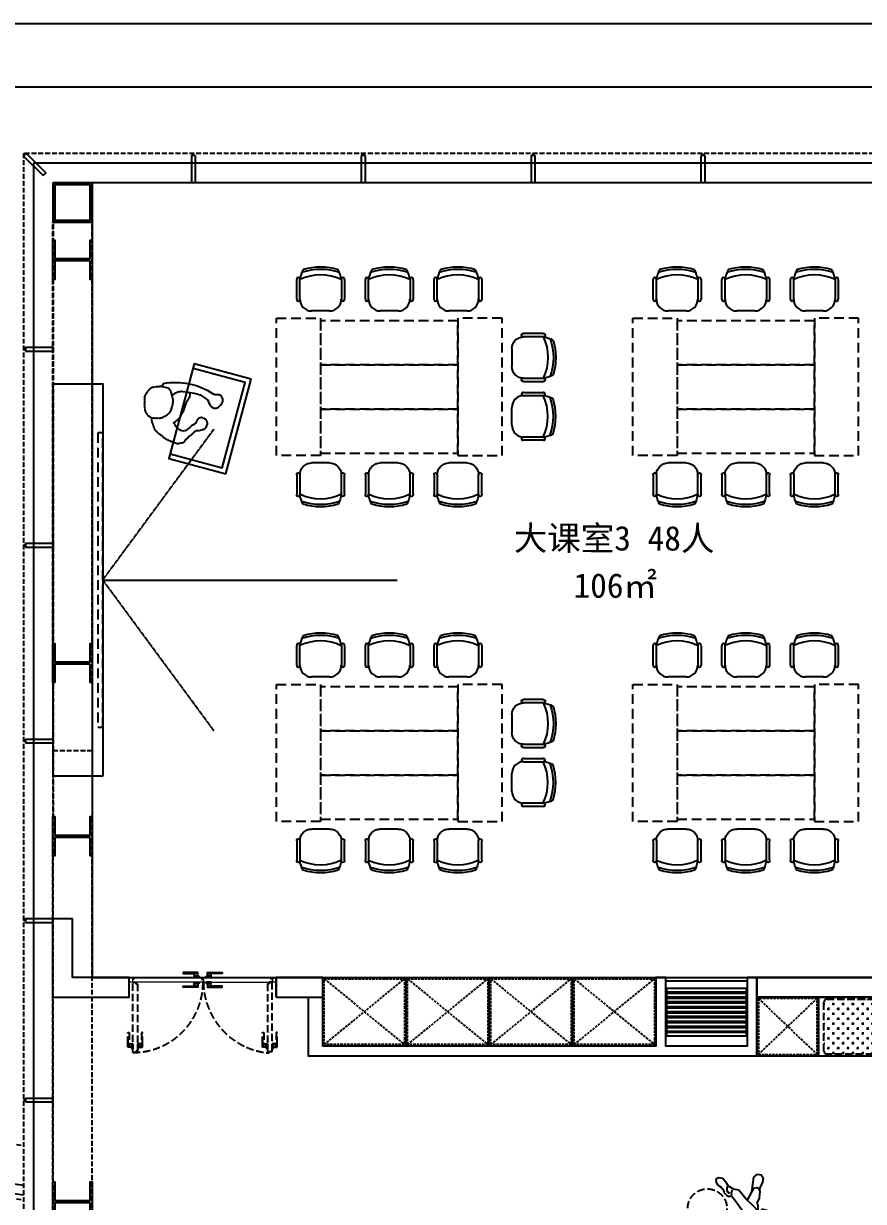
# Model space of a CAD drawing. Header units: millimetres. Extents: x 285006 to 3037698, y -2820855 to 192241.
# Drawn here: x 848456 to 857019, y 110625 to 122633 of the extents above; entities that cross this region are included whole.
import ezdxf
from ezdxf.enums import TextEntityAlignment as Align
from ezdxf.xclip import XClip

# ---------------------------------------------------------------- set-up
doc = ezdxf.new("R2010")
doc.units = ezdxf.units.MM
doc.header["$XCLIPFRAME"] = 2
for name, pattern in [('1#C-6F$0$CONTINOUS', [0]), ('1#C-6F$0$DASHED2', [0.375, 0.25, -0.125]), ('DASH', [0.35, 0.25, -0.1]), ('DASHED', [0.75, 0.5, -0.25])]:
    doc.linetypes.add(name, pattern=pattern)
for name, color, linetype in [('1#C-6F$0$0-XREF', 7, 'Continuous'), ('1#C-6F$0$S-W-BEAMLINE', 4, '1#C-6F$0$DASHED2'), ('4玻璃幕墙', 1, 'Continuous'), ('6铝型材', 8, 'Continuous'), ('___', 4, 'Continuous'), ('__附着_A10-J_KJ_2_B_28F_SEN22M3I_设计区$0$A_WALL_BRIK(砌块墙)', 190, 'Continuous'), ('BS-SHORT CABINET', 30, 'Continuous'), ('DOOR', 60, 'Continuous'), ('DOOR--02', 8, 'Continuous'), ('DS-FINISH', 20, 'Continuous'), ('FF-FIXT--02', 8, 'DASH'), ('FF-FURN', 51, 'Continuous'), ('FF-TEXT', 50, 'Continuous'), ('FF-活动家具', 51, 'Continuous'), ('FF1-固定家具(落地、到顶)', 30, 'Continuous'), ('WALL', 255, 'Continuous'), ('WALL-地台', 8, 'Continuous')]:
    doc.layers.add(name, color=color, linetype=linetype)
doc.layers.add('WALL-1C-6F-1$0$A-WALL-GLAZ', color=142, linetype='Continuous', lineweight=18)
doc.styles.add('DIA', font='')
doc.styles.get('DIA').set_extended_font_data('SimSun')

# ---------------------------------------------------------------- blocks, each defined once
blk = doc.blocks.new('WALL-1C-6F-1$0$mullion_____')
at = {"layer": '6铝型材'}
for p, q in [((-36798, -1713), (-36798, -1433)), ((-36798, -1433), (-36758, -1433)), ((-36758, -1713), (-36758, -1433)), ((-36798, -1713), (-36758, -1713)), ((-36778, -1713), (-36778, -1733))]:
    blk.add_line(p, q, dxfattribs=at)
blk = doc.blocks.new('WALL-1C-6F-1')
at = {"layer": '4玻璃幕墙'}
for p, q in [((98388635, 18822923), (98374985, 18822923)), ((98374985, 18822923), (98374985, 18796566))]:
    blk.add_line(p, q, dxfattribs=at)
for points in [[(98353235, 18815548), (98374885, 18812505)], [(98353235, 18815447), (98374885, 18812404)]]:
    blk.add_lwpolyline(points, dxfattribs=at)
at = {"layer": 'WALL-地台', "linetype": 'DASH', "ltscale": 200}
for p, q in [((98388735, 18823023), (98374885, 18823023)), ((98374885, 18823023), (98374885, 18796546)), ((98388435, 18822723), (98375185, 18822723)), ((98375185, 18822723), (98375185, 18796566))]:
    blk.add_line(p, q, dxfattribs=at)
for points in [[(98353235, 18815952), (98374885, 18812909)], [(98353235, 18815396), (98374885, 18812354)]]:
    blk.add_lwpolyline(points, dxfattribs=at)
at = {"layer": 'WALL-1C-6F-1$0$A-WALL-GLAZ', "lineweight": -3}
for p, rotation in [((98350105, 18795791), 224.9999997527846), ((98339838, 18821289), 180.0000003973278), ((98341569, 18821289), 180.0000003973278), ((98343301, 18821289), 180.0000003973278), ((98345032, 18821289), 180.0000003973278), ((98376618, 18784248), 269.9999995734953), ((98376618, 18782251), 269.9999995734953), ((98376618, 18780254), 269.9999995734953), ((98376618, 18778424), 269.9999995734953), ((98376618, 18776594), 269.9999995734953)]:
    blk.add_blockref('WALL-1C-6F-1$0$mullion_____', p, dxfattribs=dict(at, rotation=rotation))
blk = doc.blocks.new('A$C64783269')
at = {"layer": 'FF-活动家具'}
for p, q in [((1, 151), (1, 400)), ((41, 151), (41, 400)), ((570, 399), (570, 150)), ((610, 399), (610, 150)), ((419, 0), (191, 0))]:
    blk.add_line(p, q, dxfattribs=at)
for centre, radius, start, end in [((461, 332), 426, 152.8506, 170.8394), ((305, -144), 604, 64.0229, 115.9163), ((305, -200), 730, 70.8382, 109.1021), ((305, -192), 752, 72.7146, 107.2107), ((149, 332), 426, 9.0894, 27.0688), ((21, 405), 20.8, 344.5058, 195.4229), ((590, 405), 20.8, 344.5058, 195.4229), ((21, 145), 20.8, 164.5058, 15.4229), ((191, 150), 150, 179.9644, 269.9644), ((419, 150), 150, 269.9644, 359.9644), ((590, 145), 20.8, 164.5058, 15.4229)]:
    blk.add_arc(centre, radius, start, end, dxfattribs=at)
blk = doc.blocks.new('1#C-6F$0$A$C346419F8')
at = {"layer": '1#C-6F$0$S-W-BEAMLINE', "color": 6, "linetype": '1#C-6F$0$CONTINOUS'}
for points in [[(0, 400), (0, 0), (400, 0), (400, 400)], [(20, 380), (20, 20), (380, 20), (380, 380)]]:
    blk.add_lwpolyline(points, close=True, dxfattribs=at)
blk = doc.blocks.new('1#C-6F$0$A$C13D20D7F')
at = {"layer": '1#C-6F$0$S-W-BEAMLINE', "color": 6, "linetype": '1#C-6F$0$CONTINOUS'}
blk.add_lwpolyline([(380, 200), (20, 200), (20, 13), (0, 13), (0, 413), (20, 413), (20, 225), (380, 225), (380, 413), (400, 413), (400, 13), (380, 13)], close=True, dxfattribs=at)
blk = doc.blocks.new('dfgdergherhre')
at = {"layer": 'WALL-地台', "linetype": 'DASH', "ltscale": 200}
for p, q in [((3268329, 4622650, 0), (3268329, 4627346, 0)), ((3268729, 4622650, 0), (3268729, 4627346, 0)), ((3268329, 4622650, 0), (3268329, 4621284, 0)), ((3268729, 4622650, 0), (3268729, 4621284, 0)), ((3268729, 4621955, 0), (3268329, 4621955, 0)), ((3268329, 4617160, 0), (3268329, 4621284, 0)), ((3268729, 4617160, 0), (3268729, 4621284, 0))]:
    blk.add_line(p, q, dxfattribs=at)
at = {"layer": '1#C-6F$0$0-XREF', "ltscale": 1.5, "rotation": 359.999308722076}
for name, p in [('1#C-6F$0$A$C346419F8', (3268329, 4627346, 0)), ('1#C-6F$0$A$C13D20D7F', (3268329, 4626749, 0)), ('1#C-6F$0$A$C13D20D7F', (3268329, 4622638, 0)), ('1#C-6F$0$A$C13D20D7F', (3268329, 4620872, 0)), ('1#C-6F$0$A$C13D20D7F', (3268329, 4617147, 0))]:
    blk.add_blockref(name, p, dxfattribs=at)
blk = doc.blocks.new('*U477')
at = {"layer": 'DOOR', "linetype": 'Continuous', "lineweight": 0, "ltscale": 1000}
for points in [[(-758, 17), (-758, 50), (-1461, 50), (-1461, 50), (-1461, 50), (-1461, 50), (-1461, 50), (-1461, 50), (-1461, 50), (-1461, 50), (-1461, 50), (-1461, 50), (-1461, 50), (-1461, 50), (-1461, 50), (-1461, 50), (-1461, 50), (-1462, 50), (-1462, 18), (-1447, 18), (-1447, 0), (-1446, 0), (-1446, 0), (-1446, 0), (-1446, 0), (-742, 0), (-742, 17)], [(-755, 20), (-755, 50), (-39, 50), (-39, 50), (-39, 50), (-39, 50), (-39, 50), (-39, 50), (-39, 50), (-39, 50), (-39, 50), (-39, 50), (-39, 50), (-39, 50), (-39, 50), (-39, 50), (-39, 50), (-38, 50), (-38, 18), (-53, 18), (-53, 0), (-54, 0), (-54, 0), (-54, 0), (-54, 0), (-739, 0), (-739, 20), (-755, 20)]]:
    blk.add_lwpolyline(points, close=True, dxfattribs=at)
at = {"layer": 'DOOR--02', "linetype": 'DASH', "ltscale": 300}
for p, q in [((-1509, 676), (-1509, 562)), ((-1363, 676), (-1363, 562)), ((-136, 676), (-136, 562)), ((10, 676), (10, 562))]:
    blk.add_line(p, q, dxfattribs=at)
at = {"layer": 'DOOR--02'}
for p, q in [((-835, 98), (-949, 98)), ((-665, 98), (-551, 98)), ((-835, -48), (-949, -48)), ((-665, -48), (-551, -48))]:
    blk.add_line(p, q, dxfattribs=at)
at = {"layer": 'DOOR--02', "linetype": 'DASH', "ltscale": 300}
for points in [[(-1461, 676), (-1461, 727), (-1471, 726), (-1471, 676), (-1461, 676)], [(-1411, 676), (-1411, 727), (-1401, 726), (-1401, 676), (-1411, 676)], [(-88, 676), (-88, 727), (-98, 726), (-98, 676), (-88, 676)], [(-38, 676), (-38, 727), (-28, 726), (-28, 676), (-38, 676)], [(-1473, 677), (-1473, 712), (-1511, 712), (-1511, 669)], [(-1511, 712), (-1499, 702), (-1499, 676)], [(-1511, 676), (-1511, 562), (-1499, 562), (-1499, 676)], [(-1501, 676), (-1511, 676)], [(-1501, 676), (-1473, 676), (-1473, 676)], [(-1471, 710), (-1461, 710)], [(-1471, 693), (-1461, 693)], [(-1401, 710), (-1411, 710)], [(-1401, 693), (-1411, 693)], [(-1399, 677), (-1399, 712), (-1361, 712), (-1361, 669)], [(-1371, 676), (-1399, 676), (-1399, 676)], [(-1361, 712), (-1373, 702), (-1373, 676)], [(-1361, 676), (-1361, 562), (-1373, 562), (-1373, 676)], [(-1371, 676), (-1361, 676)], [(-100, 677), (-100, 712), (-138, 712), (-138, 669)], [(-138, 712), (-126, 702), (-126, 676)], [(-138, 676), (-138, 562), (-126, 562), (-126, 676)], [(-128, 676), (-138, 676)], [(-128, 676), (-100, 676), (-100, 676)], [(-98, 710), (-88, 710)], [(-98, 693), (-88, 693)], [(-28, 710), (-38, 710)], [(-28, 693), (-38, 693)], [(-26, 677), (-26, 712), (12, 712), (12, 669)], [(2, 676), (-26, 676), (-26, 676)], [(12, 712), (0, 702), (0, 676)], [(12, 676), (12, 562), (0, 562), (0, 676)], [(2, 676), (12, 676)]]:
    blk.add_lwpolyline(points, dxfattribs=at)
for points in [[(-1428, 755), (-1461, 755), (-1461, 51), (-1461, 51), (-1461, 51), (-1461, 51), (-1461, 51), (-1461, 51), (-1461, 51), (-1461, 51), (-1461, 51), (-1461, 51), (-1461, 51), (-1461, 51), (-1461, 51), (-1461, 51), (-1461, 51), (-1461, 50), (-1429, 50), (-1429, 65), (-1411, 65), (-1411, 66), (-1411, 66), (-1411, 66), (-1411, 66), (-1411, 770), (-1428, 770)], [(-68, 766), (-38, 766), (-38, 51), (-38, 51), (-38, 51), (-38, 51), (-38, 51), (-38, 51), (-38, 51), (-38, 51), (-38, 51), (-38, 51), (-38, 51), (-38, 51), (-38, 51), (-38, 51), (-38, 51), (-38, 50), (-70, 50), (-70, 65), (-88, 65), (-88, 66), (-88, 66), (-88, 66), (-88, 66), (-88, 751), (-68, 751), (-68, 766)], [(-1473, 711), (-1473, 677), (-1471, 677), (-1471, 711)], [(-1399, 711), (-1399, 677), (-1401, 677), (-1401, 711)], [(-100, 711), (-100, 677), (-98, 677), (-98, 711)], [(-26, 711), (-26, 677), (-28, 677), (-28, 711)]]:
    blk.add_lwpolyline(points, close=True, dxfattribs=at)
at = {"layer": 'DOOR--02'}
for points in [[(-835, 100), (-949, 100), (-949, 88), (-835, 88)], [(-834, 62), (-800, 62), (-800, 100), (-843, 100)], [(-836, 50), (-785, 50), (-785, 60), (-836, 60), (-836, 50)], [(-835, 90), (-835, 100)], [(-800, 100), (-809, 88), (-835, 88)], [(-835, 90), (-835, 62), (-835, 62)], [(-819, 60), (-819, 50)], [(-802, 60), (-802, 50)], [(-664, 50), (-715, 50), (-715, 60), (-664, 60), (-664, 50)], [(-666, 62), (-700, 62), (-700, 100), (-657, 100)], [(-700, 100), (-691, 88), (-665, 88)], [(-698, 60), (-698, 50)], [(-681, 60), (-681, 50)], [(-665, 100), (-551, 100), (-551, 88), (-665, 88)], [(-665, 90), (-665, 100)], [(-665, 90), (-665, 62), (-665, 62)], [(-835, -50), (-949, -50), (-949, -38), (-835, -38)], [(-834, -12), (-800, -12), (-800, -50), (-843, -50)], [(-836, 0), (-785, 0), (-785, -10), (-836, -10), (-836, 0)], [(-835, -40), (-835, -12), (-835, -12)], [(-800, -50), (-809, -38), (-835, -38)], [(-835, -40), (-835, -50)], [(-819, -10), (-819, 0)], [(-802, -10), (-802, 0)], [(-664, 0), (-715, 0), (-715, -10), (-664, -10), (-664, 0)], [(-666, -12), (-700, -12), (-700, -50), (-657, -50)], [(-700, -50), (-691, -38), (-665, -38)], [(-698, -10), (-698, 0)], [(-681, -10), (-681, 0)], [(-665, -40), (-665, -12), (-665, -12)], [(-665, -50), (-551, -50), (-551, -38), (-665, -38)], [(-665, -40), (-665, -50)]]:
    blk.add_lwpolyline(points, dxfattribs=at)
for points in [[(-800, 62), (-835, 62), (-835, 60), (-800, 60)], [(-700, 62), (-665, 62), (-665, 60), (-700, 60)], [(-800, -12), (-835, -12), (-835, -10), (-800, -10)], [(-700, -12), (-665, -12), (-665, -10), (-700, -10)]]:
    blk.add_lwpolyline(points, close=True, dxfattribs=at)
at = {"layer": 'DOOR--02', "linetype": 'DASH', "ltscale": 300}
for centre, radius, start, end in [((-1494, 38), 736, 0.9237, 83.5121), ((-39, 50), 716, 89.9199, 182.4029)]:
    blk.add_arc(centre, radius, start, end, dxfattribs=at)
at = {"layer": 'DS-FINISH', "linetype": 'Continuous', "lineweight": 0, "ltscale": 1000}
for points in [[(-1500, 50), (-1465, 50), (-1465, 15), (-1450, 15), (-1450, 0), (-1500, 0), (-1500, 50)], [(-35, 50), (0, 50), (0, 0), (-50, 0), (-50, 15), (-35, 15), (-35, 50), (0, 50)]]:
    blk.add_lwpolyline(points, dxfattribs=at)
blk = doc.blocks.new('A$C2ABA4370')
at = {"color": 8}
blk.add_wipeout([(671, 1032), (702, 979), (717, 925), (736, 785), (733, 736), (758, 678), (749, 668), (777, 596), (798, 536), (780, 523), (776, 513), (764, 505), (757, 489), (752, 482), (736, 501), (723, 496), (698, 596), (689, 592), (675, 557), (667, 557), (662, 570), (664, 632), (693, 658), (680, 676), (650, 806), (621, 897), (590, 896), (575, 874), (600, 565), (610, 492), (640, 423), (736, 287), (774, 242), (796, 252), (829, 237), (860, 203), (855, 190), (889, 146), (928, 122), (943, 94), (949, 57), (914, 40), (870, 51), (822, 107), (804, 136), (749, 171), (686, 183), (603, 283), (590, 295), (539, 199), (517, 34), (476, 0), (433, 8), (411, 41), (421, 90), (446, 149), (456, 182), (449, 198), (457, 272), (483, 329), (471, 350), (471, 416), (457, 431), (300, 666), (261, 726), (243, 760), (259, 772), (244, 777), (192, 807), (175, 801), (242, 619), (256, 596), (258, 579), (279, 567), (297, 550), (287, 536), (303, 524), (322, 505), (330, 493), (349, 472), (393, 438), (418, 423), (406, 420), (430, 407), (427, 397), (353, 421), (283, 465), (251, 509), (239, 507), (207, 533), (166, 560), (103, 626), (18, 700), (0, 748), (12, 788), (67, 880), (121, 959), (172, 1013), (224, 1057), (275, 1086), (366, 1120), (421, 1120), (485, 1103), (551, 1071), (592, 1075), (623, 1064)], dxfattribs=at)
for p, q in [((275, 1086), (224, 1057)), ((299, 1086), (261, 1062)), ((366, 1120), (275, 1086)), ((337, 1095), (299, 1086)), ((376, 1090), (337, 1095)), ((421, 1120), (366, 1120)), ((401, 1069), (376, 1090)), ((414, 1051), (401, 1069)), ((485, 1103), (421, 1120)), ((551, 1071), (485, 1103)), ((592, 1075), (551, 1071)), ((623, 1064), (592, 1075)), ((121, 959), (67, 880)), ((172, 1013), (121, 959)), ((224, 1057), (172, 1013)), ((261, 1062), (240, 1032)), ((240, 1032), (244, 991)), ((248, 977), (243, 975)), ((243, 975), (260, 942)), ((244, 991), (248, 977)), ((260, 942), (279, 905)), ((424, 1047), (414, 1051)), ((437, 918), (416, 945)), ((416, 945), (424, 912)), ((431, 1013), (424, 1047)), ((452, 954), (431, 1013)), ((450, 939), (437, 918)), ((450, 908), (452, 954)), ((671, 1032), (623, 1064)), ((702, 979), (671, 1032)), ((717, 925), (702, 979)), ((67, 880), (12, 788)), ((159, 796), (192, 807)), ((175, 801), (242, 619)), ((192, 807), (244, 777)), ((279, 905), (304, 871)), ((322, 877), (300, 888)), ((304, 871), (326, 851)), ((356, 872), (322, 877)), ((326, 851), (353, 845)), ((364, 854), (342, 855)), ((353, 845), (379, 850)), ((390, 880), (356, 872)), ((379, 850), (399, 836)), ((395, 728), (382, 838)), ((411, 893), (390, 880)), ((399, 836), (409, 842)), ((409, 842), (410, 866)), ((410, 866), (432, 881)), ((424, 912), (411, 893)), ((436, 895), (411, 875)), ((421, 869), (444, 828)), ((432, 881), (450, 908)), ((444, 828), (473, 793)), ((504, 838), (480, 807)), ((513, 871), (504, 838)), ((535, 876), (513, 871)), ((521, 793), (532, 816)), ((570, 880), (535, 876)), ((575, 874), (590, 896)), ((600, 565), (575, 874)), ((590, 896), (621, 897)), ((621, 897), (650, 806)), ((650, 806), (680, 676)), ((736, 785), (717, 925)), ((12, 788), (0, 748)), ((0, 748), (18, 700)), ((18, 700), (103, 626)), ((126, 731), (133, 771)), ((167, 698), (126, 731)), ((133, 771), (159, 796)), ((232, 634), (167, 698)), ((259, 772), (243, 760)), ((243, 760), (261, 726)), ((244, 777), (259, 772)), ((263, 753), (261, 763)), ((261, 726), (300, 666)), ((295, 738), (263, 753)), ((343, 726), (295, 738)), ((370, 701), (321, 704)), ((387, 746), (343, 726)), ((390, 720), (370, 701)), ((407, 706), (395, 728)), ((469, 722), (407, 706)), ((499, 770), (469, 722)), ((473, 793), (487, 791)), ((512, 646), (473, 719)), ((482, 747), (515, 750)), ((487, 791), (499, 770)), ((503, 777), (521, 793)), ((680, 676), (693, 658)), ((690, 676), (708, 689)), ((708, 689), (750, 682)), ((733, 736), (736, 785)), ((758, 678), (733, 736)), ((749, 668), (758, 678)), ((777, 596), (749, 668)), ((103, 626), (166, 560)), ((166, 560), (207, 533)), ((256, 596), (232, 634)), ((246, 534), (260, 550)), ((258, 579), (256, 596)), ((279, 567), (258, 579)), ((260, 550), (283, 552)), ((297, 550), (279, 567)), ((287, 536), (297, 550)), ((303, 524), (287, 536)), ((300, 666), (457, 431)), ((566, 558), (512, 646)), ((610, 487), (566, 558)), ((610, 492), (600, 565)), ((664, 632), (662, 570)), ((662, 570), (667, 557)), ((693, 658), (664, 632)), ((667, 557), (675, 557)), ((675, 557), (689, 592)), ((689, 592), (698, 596)), ((698, 596), (723, 496)), ((798, 536), (777, 596)), ((780, 523), (798, 536)), ((207, 533), (239, 507)), ((239, 507), (251, 509)), ((247, 513), (246, 534)), ((251, 509), (283, 465)), ((297, 496), (279, 496)), ((283, 465), (353, 421)), ((314, 485), (297, 496)), ((322, 505), (303, 524)), ((325, 480), (314, 485)), ((330, 493), (322, 505)), ((329, 489), (325, 480)), ((349, 472), (330, 493)), ((393, 438), (349, 472)), ((353, 421), (427, 397)), ((418, 423), (393, 438)), ((406, 420), (418, 423)), ((430, 407), (406, 420)), ((427, 397), (430, 407)), ((457, 431), (533, 353)), ((471, 350), (471, 416)), ((640, 423), (610, 492)), ((736, 287), (640, 423)), ((723, 496), (736, 501)), ((736, 501), (752, 482)), ((752, 482), (757, 489)), ((757, 489), (764, 505)), ((764, 505), (776, 513)), ((776, 513), (780, 523)), ((449, 198), (457, 272)), ((457, 272), (483, 329)), ((483, 329), (471, 350)), ((533, 353), (603, 283)), ((590, 295), (537, 196)), ((603, 283), (686, 183)), ((774, 242), (736, 287)), ((421, 90), (446, 149)), ((446, 149), (456, 182)), ((466, 160), (449, 198)), ((485, 152), (466, 160)), ((513, 154), (485, 152)), ((537, 196), (513, 154)), ((539, 199), (517, 34)), ((686, 183), (749, 171)), ((749, 171), (804, 136)), ((763, 182), (774, 211)), ((774, 211), (772, 234)), ((796, 252), (774, 242)), ((811, 205), (793, 216)), ((829, 237), (796, 252)), ((804, 136), (822, 107)), ((822, 186), (811, 205)), ((811, 126), (825, 156)), ((825, 156), (822, 186)), ((860, 203), (829, 237)), ((855, 190), (860, 203)), ((889, 146), (855, 190)), ((928, 122), (889, 146)), ((411, 41), (421, 90)), ((433, 8), (411, 41)), ((476, 0), (433, 8)), ((517, 34), (476, 0)), ((822, 107), (870, 51)), ((870, 51), (913, 40)), ((914, 40), (949, 57)), ((943, 94), (928, 122)), ((949, 57), (943, 94))]:
    blk.add_line(p, q, dxfattribs=at)
blk = doc.blocks.new('A$C1C14294A')
at = {"layer": 'FF-活动家具', "color": 8}
for p, q in [((300, 597), (305, 602)), ((305, 602), (310, 604)), ((310, 604), (316, 604)), ((316, 604), (318, 606)), ((318, 606), (326, 608)), ((326, 608), (332, 611)), ((332, 611), (337, 610)), ((337, 610), (340, 613)), ((340, 613), (348, 613)), ((348, 613), (353, 615)), ((353, 615), (364, 614)), ((364, 614), (366, 617)), ((366, 617), (390, 616)), ((390, 616), (393, 618)), ((393, 618), (429, 616)), ((429, 616), (430, 619)), ((430, 619), (435, 621)), ((435, 621), (474, 619)), ((474, 619), (474, 616)), ((474, 616), (477, 616)), ((477, 616), (477, 614)), ((477, 614), (479, 613)), ((479, 613), (482, 611)), ((482, 611), (484, 611)), ((484, 611), (487, 608)), ((487, 608), (489, 608)), ((489, 608), (492, 605)), ((492, 605), (500, 604)), ((500, 604), (502, 602)), ((502, 602), (505, 599)), ((141, 481), (144, 484)), ((141, 479), (141, 481)), ((144, 484), (146, 486)), ((146, 486), (147, 489)), ((147, 489), (149, 494)), ((149, 494), (152, 497)), ((152, 497), (155, 499)), ((155, 502), (158, 502)), ((155, 499), (155, 502)), ((158, 502), (158, 508)), ((158, 504), (161, 507)), ((158, 502), (158, 504)), ((161, 507), (164, 512)), ((164, 512), (166, 514)), ((166, 514), (169, 517)), ((169, 517), (172, 522)), ((172, 522), (175, 527)), ((175, 527), (178, 529)), ((178, 529), (181, 535)), ((181, 535), (183, 537)), ((183, 537), (186, 540)), ((186, 540), (189, 542)), ((189, 542), (192, 545)), ((192, 545), (194, 547)), ((194, 547), (195, 550)), ((195, 550), (197, 550)), ((197, 550), (200, 552)), ((200, 555), (208, 562)), ((200, 552), (200, 555)), ((208, 562), (211, 565)), ((211, 565), (214, 564)), ((214, 564), (216, 567)), ((216, 567), (219, 567)), ((219, 567), (222, 569)), ((222, 569), (224, 569)), ((224, 569), (227, 572)), ((227, 572), (238, 576)), ((238, 576), (241, 579)), ((241, 579), (246, 581)), ((246, 581), (251, 581)), ((251, 581), (262, 586)), ((262, 586), (267, 585)), ((267, 585), (273, 588)), ((273, 588), (278, 590)), ((278, 590), (284, 592)), ((284, 592), (289, 595)), ((289, 595), (292, 594)), ((292, 594), (300, 597)), ((443, 481), (440, 479)), ((454, 481), (443, 481)), ((456, 483), (454, 481)), ((488, 481), (456, 483)), ((488, 479), (488, 481)), ((505, 599), (510, 599)), ((510, 599), (510, 596)), ((510, 596), (512, 596)), ((512, 596), (518, 593)), ((518, 593), (520, 590)), ((520, 590), (522, 585)), ((522, 585), (525, 582)), ((525, 582), (525, 579)), ((525, 579), (527, 577)), ((527, 577), (530, 574)), ((530, 574), (532, 571)), ((532, 571), (532, 563)), ((532, 563), (534, 563)), ((534, 563), (534, 555)), ((534, 555), (537, 555)), ((537, 555), (536, 550)), ((536, 550), (539, 547)), ((539, 547), (539, 546)), ((539, 546), (541, 543)), ((541, 543), (543, 541)), ((543, 541), (543, 539)), ((543, 539), (545, 535)), ((545, 535), (548, 531)), ((548, 531), (548, 528)), ((548, 528), (551, 525)), ((551, 525), (553, 523)), ((553, 523), (553, 520)), ((553, 520), (556, 517)), ((556, 517), (558, 512)), ((558, 512), (558, 510)), ((558, 510), (560, 506)), ((560, 506), (563, 504)), ((563, 504), (565, 502)), ((565, 502), (565, 500)), ((565, 500), (567, 500)), ((567, 500), (567, 498)), ((567, 498), (569, 498)), ((569, 498), (569, 496)), ((569, 496), (571, 496)), ((571, 496), (570, 494)), ((570, 494), (572, 492)), ((572, 492), (574, 490)), ((574, 490), (574, 489)), ((574, 489), (576, 489)), ((576, 489), (576, 487)), ((576, 487), (577, 487)), ((577, 487), (577, 485)), ((577, 485), (579, 483)), ((579, 483), (581, 481)), ((581, 481), (583, 479)), ((24, 359), (27, 361)), ((27, 369), (30, 372)), ((27, 361), (27, 369)), ((30, 372), (33, 377)), ((33, 377), (36, 382)), ((36, 387), (39, 390)), ((36, 382), (36, 387)), ((39, 392), (42, 395)), ((39, 390), (39, 392)), ((42, 397), (45, 400)), ((42, 395), (42, 397)), ((45, 400), (50, 410)), ((50, 410), (53, 412)), ((53, 412), (56, 418)), ((56, 418), (61, 420)), ((61, 420), (62, 423)), ((62, 423), (64, 425)), ((64, 425), (67, 425)), ((67, 427), (70, 427)), ((67, 425), (67, 427)), ((70, 427), (72, 430)), ((72, 430), (78, 435)), ((78, 435), (81, 440)), ((81, 440), (84, 440)), ((84, 442), (89, 442)), ((84, 440), (84, 442)), ((89, 445), (94, 444)), ((89, 442), (89, 445)), ((94, 444), (97, 447)), ((97, 447), (105, 447)), ((105, 447), (108, 449)), ((108, 449), (113, 449)), ((113, 449), (116, 451)), ((116, 451), (124, 451)), ((124, 451), (126, 453)), ((126, 453), (145, 452)), ((131, 450), (132, 458)), ((132, 458), (135, 461)), ((135, 463), (138, 468)), ((135, 461), (135, 463)), ((138, 476), (141, 479)), ((138, 468), (138, 476)), ((145, 452), (147, 450)), ((147, 450), (160, 449)), ((160, 449), (163, 446)), ((163, 446), (168, 446)), ((168, 446), (170, 443)), ((170, 443), (178, 443)), ((178, 443), (181, 440)), ((181, 440), (189, 439)), ((189, 439), (191, 437)), ((191, 437), (199, 436)), ((199, 436), (204, 433)), ((204, 433), (212, 433)), ((212, 433), (214, 430)), ((214, 430), (220, 427)), ((220, 427), (222, 427)), ((222, 427), (222, 425)), ((222, 425), (227, 424)), ((227, 424), (230, 421)), ((230, 421), (232, 419)), ((232, 419), (235, 416)), ((235, 416), (237, 416)), ((237, 416), (237, 413)), ((237, 413), (240, 413)), ((240, 413), (242, 410)), ((242, 410), (245, 408)), ((245, 408), (247, 405)), ((247, 405), (247, 402)), ((247, 402), (250, 402)), ((250, 402), (252, 399)), ((252, 399), (257, 396)), ((257, 396), (260, 396)), ((260, 396), (262, 393)), ((262, 393), (265, 391)), ((265, 391), (267, 385)), ((267, 385), (270, 382)), ((270, 382), (275, 380)), ((275, 380), (275, 374)), ((275, 374), (277, 372)), ((277, 372), (280, 369)), ((280, 369), (279, 366)), ((279, 366), (282, 363)), ((282, 363), (284, 358)), ((367, 433), (364, 430)), ((364, 430), (367, 425)), ((370, 432), (367, 433)), ((367, 425), (374, 416)), ((370, 435), (370, 432)), ((372, 435), (370, 435)), ((375, 437), (372, 435)), ((374, 416), (379, 408)), ((378, 440), (375, 437)), ((381, 442), (378, 440)), ((379, 408), (381, 405)), ((383, 442), (381, 442)), ((381, 405), (384, 405)), ((383, 445), (383, 442)), ((386, 445), (383, 445)), ((384, 405), (384, 403)), ((384, 403), (386, 397)), ((392, 452), (386, 447)), ((386, 447), (386, 445)), ((386, 397), (391, 389)), ((391, 389), (396, 384)), ((395, 457), (392, 452)), ((397, 460), (395, 457)), ((396, 384), (398, 376)), ((400, 460), (397, 460)), ((398, 376), (398, 373)), ((398, 373), (400, 368)), ((405, 462), (400, 460)), ((400, 368), (405, 365)), ((411, 467), (405, 462)), ((405, 365), (405, 360)), ((416, 469), (411, 467)), ((419, 472), (416, 469)), ((424, 474), (419, 472)), ((427, 474), (424, 474)), ((430, 477), (427, 474)), ((435, 479), (430, 477)), ((440, 479), (435, 479)), ((490, 479), (488, 479)), ((493, 476), (490, 479)), ((496, 476), (493, 476)), ((495, 473), (496, 476)), ((498, 473), (495, 473)), ((503, 470), (498, 473)), ((508, 465), (503, 470)), ((508, 462), (508, 465)), ((510, 459), (508, 462)), ((513, 459), (510, 459)), ((513, 456), (513, 459)), ((516, 456), (513, 456)), ((518, 453), (516, 456)), ((520, 448), (518, 453)), ((523, 445), (520, 448)), ((523, 443), (523, 445)), ((525, 443), (523, 443)), ((528, 437), (525, 443)), ((530, 434), (528, 437)), ((530, 432), (530, 434)), ((535, 426), (530, 432)), ((537, 424), (535, 426)), ((537, 421), (537, 424)), ((540, 416), (537, 421)), ((540, 413), (540, 416)), ((540, 412), (540, 413)), ((540, 412), (545, 404)), ((545, 402), (545, 404)), ((547, 402), (545, 402)), ((547, 398), (547, 402)), ((549, 398), (547, 398)), ((548, 396), (549, 398)), ((550, 396), (548, 396)), ((552, 394), (550, 396)), ((554, 392), (552, 394)), ((556, 392), (554, 392)), ((556, 390), (556, 392)), ((557, 390), (556, 390)), ((559, 388), (557, 390)), ((559, 388), (564, 383)), ((564, 380), (564, 383)), ((567, 380), (564, 380)), ((569, 377), (567, 380)), ((573, 375), (569, 377)), ((573, 373), (573, 375)), ((575, 373), (573, 373)), ((575, 369), (575, 373)), ((577, 367), (575, 369)), ((576, 361), (577, 367)), ((578, 361), (576, 361)), ((578, 348), (578, 361)), ((583, 479), (582, 475)), ((582, 475), (584, 473)), ((584, 473), (584, 471)), ((584, 471), (586, 469)), ((586, 469), (588, 467)), ((588, 467), (588, 465)), ((588, 465), (589, 463)), ((589, 463), (591, 461)), ((591, 461), (591, 458)), ((591, 458), (593, 456)), ((593, 456), (592, 452)), ((592, 452), (594, 450)), ((594, 450), (596, 448)), ((596, 448), (596, 446)), ((596, 446), (598, 446)), ((598, 446), (598, 444)), ((598, 444), (599, 442)), ((599, 442), (601, 440)), ((601, 440), (601, 439)), ((601, 439), (603, 437)), ((603, 437), (606, 434)), ((606, 434), (608, 433)), ((608, 433), (610, 432)), ((610, 432), (614, 430)), ((614, 430), (619, 430)), ((619, 430), (621, 428)), ((621, 428), (627, 428)), ((627, 428), (628, 426)), ((628, 426), (632, 426)), ((632, 426), (634, 424)), ((634, 424), (636, 424)), ((636, 424), (638, 422)), ((638, 422), (639, 420)), ((639, 420), (641, 420)), ((641, 420), (643, 418)), ((643, 418), (645, 417)), ((645, 417), (647, 416)), ((647, 416), (648, 415)), ((648, 415), (650, 413)), ((650, 413), (652, 411)), ((652, 411), (654, 411)), ((654, 411), (656, 409)), ((656, 409), (657, 409)), ((657, 409), (657, 407)), ((657, 407), (659, 407)), ((659, 407), (661, 405)), ((661, 405), (663, 405)), ((663, 405), (665, 403)), ((665, 403), (666, 403)), ((666, 403), (666, 401)), ((666, 401), (670, 401)), ((670, 401), (672, 399)), ((672, 399), (674, 399)), ((674, 399), (674, 397)), ((674, 397), (677, 397)), ((677, 397), (679, 395)), ((679, 395), (681, 393)), ((681, 393), (681, 391)), ((681, 391), (683, 391)), ((683, 391), (682, 387)), ((682, 387), (684, 385)), ((684, 385), (686, 383)), ((686, 383), (686, 382)), ((686, 382), (688, 380)), ((688, 380), (688, 378)), ((688, 378), (689, 378)), ((689, 378), (691, 376)), ((691, 376), (691, 372)), ((691, 372), (693, 372)), ((693, 372), (693, 366)), ((693, 366), (694, 364)), ((694, 364), (694, 355)), ((1, 272), (0, 257)), ((0, 257), (2, 255)), ((3, 273), (1, 272)), ((2, 255), (2, 251)), ((2, 251), (3, 250)), ((5, 286), (3, 284)), ((3, 284), (3, 273)), ((3, 250), (3, 248)), ((3, 248), (5, 246)), ((7, 293), (5, 291)), ((5, 291), (5, 286)), ((5, 246), (5, 242)), ((5, 242), (6, 240)), ((6, 240), (6, 237)), ((8, 299), (7, 293)), ((10, 300), (8, 299)), ((12, 308), (10, 306)), ((10, 306), (10, 300)), ((14, 313), (12, 311)), ((12, 311), (12, 308)), ((16, 318), (14, 317)), ((14, 317), (14, 313)), ((18, 324), (16, 322)), ((16, 322), (16, 318)), ((17, 328), (18, 341)), ((17, 328), (18, 324)), ((18, 341), (21, 343)), ((21, 348), (24, 353)), ((21, 343), (21, 348)), ((24, 353), (24, 359)), ((284, 358), (287, 355)), ((287, 355), (289, 353)), ((289, 353), (289, 350)), ((289, 350), (292, 347)), ((292, 347), (291, 345)), ((291, 345), (294, 339)), ((295, 245), (293, 243)), ((293, 243), (293, 238)), ((294, 339), (294, 336)), ((294, 336), (296, 334)), ((297, 254), (295, 252)), ((295, 252), (295, 245)), ((296, 334), (296, 331)), ((296, 331), (298, 326)), ((299, 317), (297, 278)), ((297, 278), (298, 274)), ((298, 274), (297, 254)), ((298, 326), (298, 318)), ((298, 318), (299, 317)), ((405, 360), (408, 357)), ((408, 357), (407, 351)), ((407, 351), (410, 343)), ((410, 343), (412, 333)), ((412, 333), (414, 325)), ((414, 325), (416, 322)), ((416, 322), (416, 312)), ((416, 312), (418, 306)), ((418, 306), (418, 301)), ((418, 301), (420, 290)), ((420, 290), (422, 282)), ((422, 282), (421, 264)), ((421, 264), (423, 256)), ((423, 256), (422, 222)), ((579, 346), (578, 348)), ((579, 341), (579, 346)), ((581, 339), (579, 341)), ((581, 333), (581, 339)), ((582, 331), (581, 333)), ((582, 327), (582, 331)), ((584, 325), (582, 327)), ((584, 323), (584, 325)), ((586, 321), (584, 323)), ((585, 318), (586, 321)), ((587, 316), (585, 318)), ((589, 314), (587, 316)), ((589, 312), (589, 314)), ((591, 312), (589, 312)), ((591, 310), (591, 312)), ((592, 308), (591, 310)), ((592, 306), (592, 308)), ((594, 304), (592, 306)), ((596, 304), (594, 304)), ((598, 302), (596, 304)), ((599, 302), (598, 302)), ((601, 300), (599, 302)), ((603, 300), (601, 300)), ((605, 298), (603, 300)), ((607, 296), (605, 298)), ((608, 296), (607, 296)), ((610, 294), (608, 296)), ((612, 292), (610, 294)), ((623, 291), (612, 292)), ((627, 293), (623, 291)), ((647, 292), (627, 293)), ((651, 294), (647, 292)), ((659, 293), (651, 294)), ((661, 295), (659, 293)), ((663, 295), (661, 295)), ((665, 297), (663, 295)), ((666, 297), (665, 297)), ((668, 298), (666, 297)), ((670, 300), (668, 298)), ((672, 300), (670, 300)), ((674, 302), (672, 300)), ((676, 304), (674, 302)), ((676, 305), (676, 304)), ((678, 305), (676, 305)), ((680, 307), (678, 305)), ((682, 311), (680, 309)), ((680, 309), (680, 307)), ((684, 313), (682, 311)), ((686, 316), (684, 314)), ((684, 314), (684, 313)), ((688, 318), (686, 316)), ((688, 320), (688, 318)), ((690, 320), (688, 320)), ((692, 323), (690, 322)), ((690, 322), (690, 320)), ((694, 331), (692, 329)), ((692, 329), (692, 323)), ((694, 355), (695, 351)), ((695, 351), (694, 331)), ((6, 237), (8, 235)), ((8, 235), (8, 229)), ((8, 229), (9, 227)), ((9, 227), (9, 222)), ((9, 222), (11, 220)), ((11, 220), (11, 216)), ((11, 216), (12, 214)), ((12, 214), (12, 209)), ((12, 209), (14, 207)), ((14, 207), (15, 205)), ((15, 205), (15, 201)), ((15, 201), (17, 199)), ((17, 199), (17, 198)), ((17, 198), (19, 196)), ((19, 196), (23, 185)), ((28, 180), (23, 185)), ((32, 171), (28, 180)), ((37, 166), (32, 171)), ((42, 160), (37, 166)), ((47, 157), (42, 160)), ((50, 155), (47, 157)), ((53, 155), (50, 155)), ((58, 152), (53, 155)), ((60, 149), (58, 152)), ((65, 146), (60, 149)), ((70, 146), (65, 146)), ((73, 143), (70, 146)), ((76, 143), (73, 143)), ((81, 140), (76, 143)), ((83, 140), (81, 140)), ((86, 137), (83, 140)), ((88, 137), (86, 137)), ((94, 134), (88, 137)), ((99, 134), (94, 134)), ((106, 131), (99, 134)), ((112, 128), (106, 131)), ((114, 125), (112, 128)), ((119, 125), (114, 125)), ((122, 122), (119, 125)), ((135, 121), (122, 122)), ((131, 117), (131, 121)), ((140, 118), (135, 121)), ((219, 122), (214, 120)), ((222, 125), (219, 122)), ((222, 127), (222, 125)), ((225, 127), (222, 127)), ((227, 129), (225, 127)), ((233, 132), (227, 129)), ((236, 134), (233, 132)), ((238, 139), (236, 137)), ((236, 137), (236, 134)), ((241, 145), (238, 139)), ((244, 147), (241, 145)), ((247, 150), (244, 147)), ((250, 155), (247, 150)), ((253, 160), (250, 155)), ((256, 165), (253, 160)), ((258, 170), (256, 167)), ((256, 167), (256, 165)), ((261, 175), (258, 170)), ((264, 180), (261, 175)), ((267, 183), (264, 180)), ((270, 188), (267, 185)), ((267, 185), (267, 183)), ((276, 195), (270, 190)), ((270, 190), (270, 188)), ((278, 198), (276, 195)), ((280, 202), (278, 201)), ((278, 201), (278, 198)), ((282, 204), (280, 202)), ((284, 205), (282, 204)), ((284, 211), (284, 205)), ((286, 211), (284, 211)), ((286, 218), (286, 211)), ((288, 218), (286, 218)), ((289, 227), (288, 218)), ((290, 229), (289, 227)), ((291, 236), (290, 229)), ((293, 238), (291, 236)), ((422, 222), (424, 216)), ((424, 216), (423, 195)), ((423, 195), (425, 187)), ((425, 187), (425, 180)), ((425, 180), (427, 177)), ((427, 177), (426, 166)), ((426, 166), (429, 161)), ((429, 161), (431, 155)), ((431, 155), (431, 150)), ((431, 150), (433, 145)), ((433, 145), (435, 137)), ((435, 137), (438, 129)), ((438, 129), (437, 118)), ((133, 115), (131, 117)), ((132, 104), (133, 115)), ((134, 102), (132, 104)), ((134, 96), (134, 102)), ((136, 95), (134, 96)), ((135, 91), (136, 95)), ((137, 91), (135, 91)), ((137, 85), (137, 91)), ((139, 83), (137, 85)), ((200, 115), (140, 118)), ((203, 118), (200, 115)), ((211, 117), (203, 118)), ((214, 120), (211, 117)), ((434, 113), (422, 86)), ((437, 118), (434, 116)), ((434, 116), (434, 113))]:
    blk.add_line(p, q, dxfattribs=at)
blk.add_lwpolyline([(140, 120, -0.214441), (104, 132)], format="xyb", dxfattribs=at)
for points in [[(260, 173), (270, 157), (281, 142), (292, 129), (305, 118), (315, 111), (327, 106), (339, 101), (351, 98), (377, 93), (404, 89), (467, 79), (498, 76), (514, 76), (529, 77), (553, 81), (576, 87), (623, 103)], [(623, 103), (636, 120), (643, 129), (651, 136), (660, 144), (665, 147), (669, 150), (674, 152), (680, 155), (685, 156), (690, 157), (696, 158), (702, 158), (707, 158), (713, 157), (718, 155), (724, 153), (729, 151), (733, 148), (737, 145), (741, 142), (747, 135), (752, 127), (757, 119), (762, 109), (766, 99), (768, 89), (769, 84), (770, 79), (770, 74), (770, 69), (770, 64), (769, 59), (768, 54), (766, 50), (764, 45), (762, 41), (757, 35), (752, 29), (746, 24), (740, 20), (733, 17), (727, 15), (720, 14), (716, 14), (713, 14), (709, 15), (705, 16), (698, 19), (691, 22), (683, 25), (679, 26), (674, 27), (669, 27), (664, 27), (659, 26), (654, 26), (645, 23)], [(395, 91), (392, 90)]]:
    blk.add_lwpolyline(points, dxfattribs=at)
blk.add_arc((467, 680), 681, 241.2239, 285.1854, dxfattribs=at)
blk = doc.blocks.new('DSGFDGDFGDG')
at = {"layer": 'FF-活动家具', "elevation": 0}
blk.add_lwpolyline([(3272360, 4574370), (3271760, 4574370), (3271760, 4575370), (3272360, 4575370)], close=True, dxfattribs=at)
blk.add_lwpolyline([(3271760, 4575320), (3272310, 4575320), (3272310, 4574420), (3271760, 4574420)], dxfattribs=at)
at = {"layer": 'FF-活动家具', "color": 8, "rotation": 3.435837834233141}
blk.add_blockref('A$C1C14294A', (3271375, 4574552, 0), dxfattribs=at)
blk = doc.blocks.new('*U888')
at = {"layer": 'FF1-固定家具(落地、到顶)', "color": 55, "linetype": 'DASH', "ltscale": 100}
for p, q in [((15, 685), (834, 15)), ((15, 15), (834, 685)), ((849, 0), (849, 700))]:
    blk.add_line(p, q, dxfattribs=at)
at = {"layer": 'FF1-固定家具(落地、到顶)'}
blk.add_lwpolyline([(0, 700), (849, 700), (849, 0), (0, 0)], close=True, dxfattribs=at)
at = {"layer": 'FF1-固定家具(落地、到顶)', "color": 55, "linetype": 'DASH', "ltscale": 100}
blk.add_lwpolyline([(15, 685), (834, 685), (834, 15), (15, 15)], close=True, dxfattribs=at)
blk = doc.blocks.new('*U887')
at = {"layer": 'FF1-固定家具(落地、到顶)', "color": 55, "linetype": 'DASH', "ltscale": 100}
for p, q in [((15, 585), (612, 15)), ((15, 15), (612, 585)), ((627, 0), (627, 600))]:
    blk.add_line(p, q, dxfattribs=at)
at = {"layer": 'FF1-固定家具(落地、到顶)'}
blk.add_lwpolyline([(0, 600), (627, 600), (627, 0), (0, 0)], close=True, dxfattribs=at)
at = {"layer": 'FF1-固定家具(落地、到顶)', "color": 55, "linetype": 'DASH', "ltscale": 100}
blk.add_lwpolyline([(15, 585), (612, 585), (612, 15), (15, 15)], close=True, dxfattribs=at)

msp = doc.modelspace()

# ---------------------------------------------------------------- hatches: boundary and pattern name
at = {"layer": 'FF-FIXT--02'}
h = msp.add_hatch(dxfattribs=at)
h.set_pattern_fill('CROSS', color=256, scale=200, angle=-90, style=0)
h.set_pattern_definition([(270, (627860.947, 976500.75), (50, -50), [25, -75]), (360, (627848.447, 976488.25), (50, 50), [25, -75])])
edge = h.paths.add_edge_path()
edge.add_line((856646.6, 112687.2), (858692, 112687.2))
edge.add_arc((858692, 112657.2), 30, 0, 90, ccw=False)
edge.add_line((858722, 112657.2), (858722, 112157.2))
edge.add_arc((858692, 112157.2), 30, -90, 0, ccw=False)
edge.add_line((858692, 112127.2), (856646.6, 112127.2))
edge.add_arc((856646.6, 112157.2), 30, 180, 270, ccw=False)
edge.add_line((856616.6, 112157.2), (856616.6, 112657.2))
edge.add_arc((856646.6, 112657.2), 30, 90, 180, ccw=False)

# ---------------------------------------------------------------- linework, layer by layer
at = {"color": 8, "linetype": 'DASH'}
for q in [(850397.1, 118497.7, 0), (852263.6, 116959.3, 0), (850397.1, 115420.9, 0)]:
    msp.add_line((849262.7, 116959.3, 0), q, dxfattribs=at)
at = {"layer": '___', "elevation": 0}
for points in [[(849155.9, 112909.1), (861606, 112909.1), (861606, 121009.4), (849155.9, 121009.4)], [(855013.3, 112799), (855823.4, 112799), (855823.4, 112759), (855013.3, 112759)], [(855013.3, 112749), (855823.4, 112749), (855823.4, 112709), (855013.3, 112709)], [(855013.3, 112699), (855823.4, 112699), (855823.4, 112659), (855013.3, 112659)], [(855013.3, 112649), (855823.4, 112649), (855823.4, 112609), (855013.3, 112609)], [(855013.3, 112599), (855823.4, 112599), (855823.4, 112559), (855013.3, 112559)], [(855013.3, 112549), (855823.4, 112549), (855823.4, 112509), (855013.3, 112509)], [(855013.3, 112499), (855823.4, 112499), (855823.4, 112459), (855013.3, 112459)], [(855013.3, 112449), (855823.4, 112449), (855823.4, 112409), (855013.3, 112409)], [(855013.3, 112399), (855823.4, 112399), (855823.4, 112359), (855013.3, 112359)], [(855013.3, 112349), (855823.4, 112349), (855823.4, 112309), (855013.3, 112309)]]:
    msp.add_lwpolyline(points, close=True, dxfattribs=at)
msp.add_lwpolyline([(855003.3, 112909), (855833.4, 112909), (855833.4, 112869), (855003.3, 112869), (855003.3, 112909)], dxfattribs=at)
at = {"layer": 'BS-SHORT CABINET', "elevation": 0}
msp.add_lwpolyline([(855933.4, 112109.1), (859405.8, 112109.1), (859405.8, 112709.1), (855933.4, 112709.1)], close=True, dxfattribs=at)
at = {"layer": 'FF-FURN', "linetype": 'DASHED', "ltscale": 200}
for points in [[(851483.9, 119628.3), (851483.9, 118228.3), (851033.9, 118228.3), (851033.9, 119628.3)], [(852883.9, 119603.3), (851483.9, 119603.3), (851483.9, 119153.3), (852883.9, 119153.3)], [(852883.9, 119628.3), (852883.9, 118228.3), (853333.9, 118228.3), (853333.9, 119628.3)], [(855118.9, 119628.3), (855118.9, 118228.3), (854668.9, 118228.3), (854668.9, 119628.3)], [(856518.9, 119603.3), (855118.9, 119603.3), (855118.9, 119153.3), (856518.9, 119153.3)], [(856518.9, 119628.3), (856518.9, 118228.3), (856968.9, 118228.3), (856968.9, 119628.3)], [(852883.9, 119153.3), (851483.9, 119153.3), (851483.9, 118703.3), (852883.9, 118703.3)], [(856518.9, 119153.3), (855118.9, 119153.3), (855118.9, 118703.3), (856518.9, 118703.3)], [(852883.9, 118703.3), (851483.9, 118703.3), (851483.9, 118253.3), (852883.9, 118253.3)], [(856518.9, 118703.3), (855118.9, 118703.3), (855118.9, 118253.3), (856518.9, 118253.3)], [(851483.9, 115896.7), (851483.9, 114496.7), (851033.9, 114496.7), (851033.9, 115896.7)], [(852883.9, 115896.7), (852883.9, 114496.7), (853333.9, 114496.7), (853333.9, 115896.7)], [(855118.9, 115896.7), (855118.9, 114496.7), (854668.9, 114496.7), (854668.9, 115896.7)], [(856518.9, 115896.7), (856518.9, 114496.7), (856968.9, 114496.7), (856968.9, 115896.7)], [(852883.9, 115871.7), (851483.9, 115871.7), (851483.9, 115421.7), (852883.9, 115421.7)], [(856518.9, 115871.7), (855118.9, 115871.7), (855118.9, 115421.7), (856518.9, 115421.7)], [(852883.9, 115421.7), (851483.9, 115421.7), (851483.9, 114971.7), (852883.9, 114971.7)], [(856518.9, 115421.7), (855118.9, 115421.7), (855118.9, 114971.7), (856518.9, 114971.7)], [(852883.9, 114971.7), (851483.9, 114971.7), (851483.9, 114521.7), (852883.9, 114521.7)], [(856518.9, 114971.7), (855118.9, 114971.7), (855118.9, 114521.7), (856518.9, 114521.7)]]:
    msp.add_lwpolyline(points, close=True, dxfattribs=at)
for points in [[(852883.9, 119603.3), (851483.9, 119603.3), (851483.9, 119153.3)], [(856518.9, 119603.3), (855118.9, 119603.3), (855118.9, 119153.3)], [(852883.9, 115871.7), (851483.9, 115871.7), (851483.9, 115421.7)], [(856518.9, 115871.7), (855118.9, 115871.7), (855118.9, 115421.7)]]:
    msp.add_lwpolyline(points, dxfattribs=at)
at = {"layer": 'FF-FURN', "linetype": 'DASHED', "ltscale": 200, "elevation": 0}
msp.add_lwpolyline([(849212.7, 115459.3), (849262.7, 115459.3), (849262.7, 118459.3), (849212.7, 118459.3)], close=True, dxfattribs=at)
at = {"layer": 'FF-FURN', "linetype": 'DASH', "ltscale": 300, "elevation": 0}
msp.add_lwpolyline([(856646.6, 112687.2), (858692, 112687.2, -0.4142136), (858722, 112657.2), (858722, 112157.2, -0.4142136), (858692, 112127.2), (856646.6, 112127.2, -0.4142136), (856616.6, 112157.2), (856616.6, 112657.2, -0.4142136)], format="xyb", close=True, dxfattribs=at)
at = {"layer": 'FF-FURN', "linetype": 'DASH', "ltscale": 300}
msp.add_circle((855427.2, 110553.2), 200, dxfattribs=at)
at = {"layer": 'WALL', "elevation": 0}
for points in [[(849262.7, 114959.3), (848756, 114959.3), (848756, 118959.3), (849262.7, 118959.3)], [(851030.9, 112709.1), (851505.9, 112709.1), (851505.9, 112909), (851030.9, 112909)], [(855933.4, 112709), (859805.8, 112709), (859805.8, 112909), (855933.4, 112909)]]:
    msp.add_lwpolyline(points, close=True, dxfattribs=at)
for points in [[(848755.8, 112709.1), (848755.8, 113508.9)], [(848755.8, 112709.1), (849530.9, 112709.1), (849530.9, 112909.1), (848955.8, 112909.1), (848955.8, 113508.9)], [(848756.1, 113508.9), (848955.8, 113508.9)], [(851030.9, 112709.1), (851030.9, 112909.1)], [(851355.9, 112707.5), (851355.9, 112109.1), (855933.4, 112109.1), (855933.4, 112909), (855833.4, 112909), (855833.4, 112209.1), (855003.3, 112209.1), (855003.3, 112909), (854903.3, 112909), (854903.3, 112209.1), (851505.9, 112209.1), (851505.9, 112709.1)]]:
    msp.add_lwpolyline(points, dxfattribs=at)

# ---------------------------------------------------------------- block references
for p in [(851505.9, 112209.1, 0), (852355.3, 112209.1, 0), (853204.6, 112209.1, 0), (854054, 112209.1, 0)]:
    msp.add_blockref('*U888', p)
at = {"xscale": -1, "rotation": 180}
msp.add_blockref('*U887', (855933.4, 112709.1, 0), dxfattribs=at)
at = {"layer": '1#C-6F$0$0-XREF', "ltscale": 1.5}
ref = msp.add_blockref('WALL-1C-6F-1', (-97526656.2, -18700526.1, 0), dxfattribs=dict(at, rotation=359.999308722076))
XClip(ref).set_block_clipping_path([(98372385.8231538981, 18767467.007476639), (98391135.4026873261, 18767467.2336917371), (98391134.7242774069, 18823696.4636914618), (98372385.144743979, 18823696.2374763638)])
at = {"layer": '__附着_A10-J_KJ_2_B_28F_SEN22M3I_设计区$0$A_WALL_BRIK(砌块墙)'}
msp.add_blockref('dfgdergherhre', (-2419573.4, -4506736.5), dxfattribs=at)
at = {"layer": '__附着_A10-J_KJ_2_B_28F_SEN22M3I_设计区$0$A_WALL_BRIK(砌块墙)', "xscale": -1, "rotation": 165.0000000000001}
msp.add_blockref('DSGFDGDFGDG', (-1126146.9, 5384459.3), dxfattribs=at)
at = {"layer": 'DS-FINISH', "rotation": 180}
msp.add_blockref('*U477', (849530.9, 112909.1, 0), dxfattribs=at)
at = {"layer": 'FF-FURN', "linetype": 'DASHED', "ltscale": 200, "xscale": 0.8, "yscale": 0.8, "zscale": 0.8}
for p in [(851239.7, 119703.2), (851939.7, 119703.2), (852639.7, 119703.2), (854874.7, 119703.2), (855574.7, 119703.2), (856274.7, 119703.2), (851239.7, 115971.7), (851939.7, 115971.7), (852639.7, 115971.7), (854874.7, 115971.7), (855574.7, 115971.7), (856274.7, 115971.7)]:
    msp.add_blockref('A$C64783269', p, dxfattribs=at)
at = {"layer": 'FF-FURN', "linetype": 'DASHED', "ltscale": 200}
for p, xscale, yscale, zscale, rotation in [((853433.9, 118984.1), -0.8, 0.8, 0.8, 269.9999999999999), ((853433.9, 118872.5), 0.8000000000000002, 0.8000000000000002, 0.8000000000000002, 270.0000006730583), ((851239.7, 118153.3), -0.8, 0.8, 0.8, 180), ((851939.7, 118153.3), -0.8, 0.8, 0.8, 180), ((852639.7, 118153.3), -0.8, 0.8, 0.8, 180), ((854874.7, 118153.3), -0.8, 0.8, 0.8, 180), ((855574.7, 118153.3), -0.8, 0.8, 0.8, 180), ((856274.7, 118153.3), -0.8, 0.8, 0.8, 180), ((853433.9, 115252.5), -0.8, 0.8, 0.8, 269.9999999999999), ((853433.9, 115140.9), 0.8000000000000002, 0.8000000000000002, 0.8000000000000002, 270.0000006730583), ((851239.7, 114421.8), -0.8, 0.8, 0.8, 180), ((851939.7, 114421.8), -0.8, 0.8, 0.8, 180), ((852639.7, 114421.8), -0.8, 0.8, 0.8, 180), ((854874.7, 114421.8), -0.8, 0.8, 0.8, 180), ((855574.7, 114421.8), -0.8, 0.8, 0.8, 180), ((856274.7, 114421.8), -0.8, 0.8, 0.8, 180)]:
    msp.add_blockref('A$C64783269', p, dxfattribs=dict(at, xscale=xscale, yscale=yscale, zscale=zscale, rotation=rotation))

# ---------------------------------------------------------------- texts
at = {"layer": 'FF-TEXT', "color": 50, "style": 'DIA'}
for s, p in [('大课室3 48人 ', (854561.9, 117386.4)), ('106㎡', (854488.3, 116903.8))]:
    msp.add_text(s, height=250, rotation=359.91517, dxfattribs=at).set_placement(p, align=Align.MIDDLE_CENTER)

# ---------------------------------------------------------------- next in the draw order: block references
at = {"color": 8, "xscale": 0.9, "yscale": 0.9, "zscale": 0.9, "rotation": 180}
msp.add_blockref('A$C2ABA4370', (856367.4, 110903.1), dxfattribs=at)

# ---------------------------------------------------------------- next in the draw order: linework, layer by layer
at = {"layer": 'Defpoints', "elevation": 0}
msp.add_lwpolyline([(845156.1, 122633.1), (865505.7, 122633.1), (865505.7, 64954), (845156.1, 64954)], close=True, dxfattribs=at)

doc.saveas('drawing.dxf')
